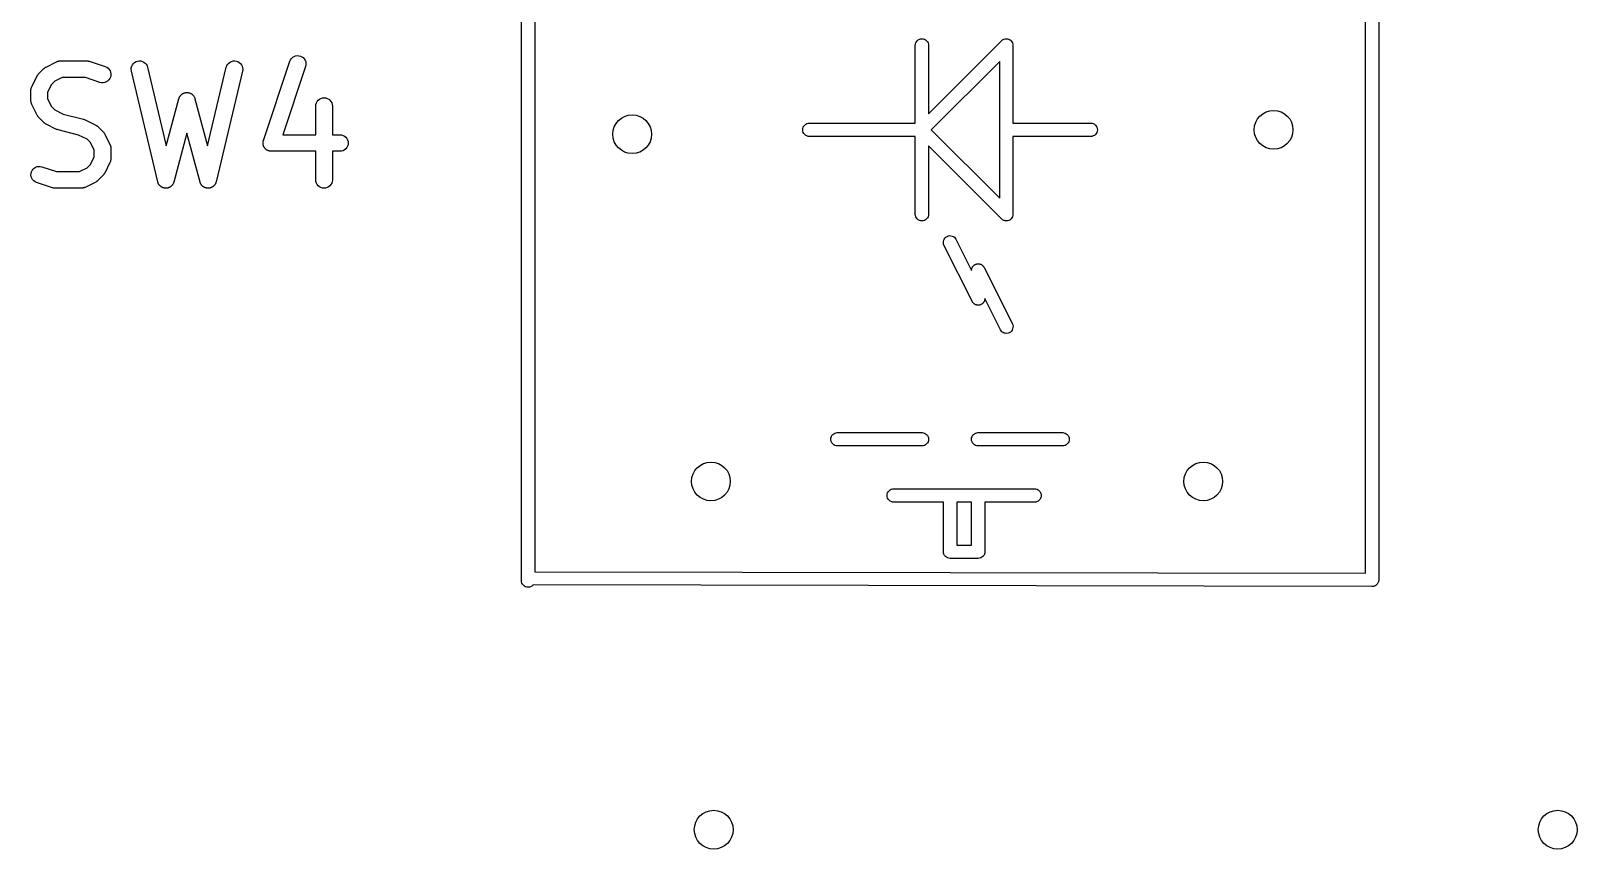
# Model space of a CAD drawing. Extents: x 2.7 to 6.64, y -5.71 to -1.95.
# Drawn here: x 3.455 to 4.004, y -5.456 to -5.165 of the extents above; entities that cross this region are included whole.
import ezdxf

# ---------------------------------------------------------------- set-up
doc = ezdxf.new("R2010")
doc.units = 0
doc.header["$MEASUREMENT"] = 0
doc.layers.add('BLACK', color=7, linetype='CONTINUOUS')

msp = doc.modelspace()

# ---------------------------------------------------------------- linework, layer by layer
at = {"layer": 'BLACK', "linetype": 'CONTINUOUS'}
for p, q in [((3.6289, -5.35933), (3.6289, -5.03012)), ((3.63362, -5.03228), (3.63362, -5.35709)), ((3.93362, -5.03012), (3.93362, -5.35989)), ((3.9289, -5.35763), (3.9289, -5.03988)), ((3.7689, -5.16988), (3.76893, -5.16954)), ((3.7689, -5.18503), (3.7689, -5.16988)), ((3.76893, -5.16954), (3.76907, -5.16909)), ((3.76907, -5.16909), (3.76929, -5.16868)), ((3.76929, -5.16868), (3.76958, -5.16832)), ((3.76958, -5.16832), (3.76994, -5.16803)), ((3.76994, -5.16803), (3.77035, -5.16781)), ((3.77035, -5.16781), (3.7708, -5.16767)), ((3.7708, -5.16767), (3.77126, -5.16763)), ((3.77126, -5.16763), (3.77172, -5.16767)), ((3.77172, -5.16767), (3.77217, -5.16781)), ((3.77217, -5.16781), (3.77258, -5.16803)), ((3.77258, -5.16803), (3.77294, -5.16832)), ((3.77294, -5.16832), (3.77323, -5.16868)), ((3.77323, -5.16868), (3.77345, -5.16909)), ((3.77345, -5.16909), (3.77359, -5.16954)), ((3.77359, -5.16954), (3.77362, -5.16988)), ((3.77362, -5.1943), (3.79951, -5.16841)), ((3.77362, -5.16988), (3.77362, -5.1943)), ((3.79951, -5.16841), (3.79958, -5.16832)), ((3.79958, -5.16832), (3.79967, -5.16825)), ((3.79967, -5.16825), (3.79994, -5.16803)), ((3.79967, -5.16825), (3.79967, -5.16825)), ((3.79994, -5.16803), (3.80035, -5.16781)), ((3.80035, -5.16781), (3.80037, -5.1678)), ((3.80037, -5.1678), (3.8008, -5.16767)), ((3.8008, -5.16767), (3.80126, -5.16763)), ((3.80126, -5.16763), (3.80172, -5.16767)), ((3.80172, -5.16767), (3.802, -5.16776)), ((3.802, -5.16776), (3.80217, -5.16781)), ((3.80217, -5.16781), (3.80249, -5.16798)), ((3.80249, -5.16798), (3.80258, -5.16803)), ((3.80258, -5.16803), (3.80294, -5.16832)), ((3.80294, -5.16832), (3.80323, -5.16868)), ((3.80323, -5.16868), (3.80345, -5.16909)), ((3.80345, -5.16909), (3.80359, -5.16954)), ((3.80359, -5.16954), (3.80362, -5.16988)), ((3.80362, -5.16988), (3.80362, -5.16988)), ((3.80362, -5.16988), (3.80363, -5.17)), ((3.80363, -5.17), (3.80362, -5.17012)), ((3.80362, -5.17012), (3.80362, -5.19764)), ((3.45994, -5.17767), (3.46369, -5.1758)), ((3.46369, -5.1758), (3.46372, -5.17578)), ((3.46372, -5.17578), (3.4638, -5.17575)), ((3.4638, -5.17575), (3.46388, -5.17571)), ((3.46388, -5.17571), (3.46407, -5.17565)), ((3.46407, -5.17565), (3.46426, -5.17558)), ((3.46426, -5.17558), (3.46435, -5.17557)), ((3.46435, -5.17557), (3.46443, -5.17554)), ((3.46443, -5.17554), (3.46463, -5.17552)), ((3.46463, -5.17552), (3.46483, -5.17549)), ((3.46483, -5.17549), (3.46492, -5.1755)), ((3.46492, -5.1755), (3.46501, -5.17549)), ((3.46501, -5.17549), (3.47438, -5.17549)), ((3.47438, -5.17549), (3.47442, -5.17549)), ((3.47442, -5.17549), (3.47459, -5.17551)), ((3.47459, -5.17551), (3.47475, -5.17551)), ((3.47475, -5.17551), (3.47487, -5.17554)), ((3.47487, -5.17554), (3.47499, -5.17555)), ((3.47499, -5.17555), (3.47515, -5.1756)), ((3.47515, -5.1756), (3.47531, -5.17564)), ((3.47531, -5.17564), (3.48094, -5.17751)), ((3.49037, -5.17738), (3.49063, -5.17687)), ((3.49063, -5.17687), (3.49098, -5.17641)), ((3.49098, -5.17641), (3.49142, -5.17603)), ((3.49142, -5.17603), (3.49192, -5.17575)), ((3.49192, -5.17575), (3.49246, -5.17556)), ((3.49246, -5.17556), (3.49303, -5.17549)), ((3.49303, -5.17549), (3.49361, -5.17553)), ((3.49361, -5.17553), (3.49417, -5.17568)), ((3.49417, -5.17568), (3.49468, -5.17593)), ((3.49468, -5.17593), (3.49514, -5.17628)), ((3.49514, -5.17628), (3.49552, -5.17671)), ((3.49552, -5.17671), (3.49581, -5.17721)), ((3.52421, -5.17717), (3.5245, -5.17668)), ((3.5245, -5.17668), (3.52489, -5.17625)), ((3.52489, -5.17625), (3.52535, -5.17591)), ((3.52535, -5.17591), (3.52587, -5.17566)), ((3.52587, -5.17566), (3.52643, -5.17552)), ((3.52643, -5.17552), (3.52701, -5.17549)), ((3.52701, -5.17549), (3.52758, -5.17557)), ((3.52758, -5.17557), (3.52812, -5.17576)), ((3.52812, -5.17576), (3.52862, -5.17606)), ((3.52862, -5.17606), (3.52905, -5.17644)), ((3.52905, -5.17644), (3.52939, -5.1769)), ((3.52939, -5.1769), (3.52964, -5.17742)), ((3.5372, -5.20375), (3.54657, -5.17563)), ((3.54657, -5.17563), (3.54658, -5.17559)), ((3.54658, -5.17559), (3.54682, -5.17507)), ((3.54682, -5.17507), (3.54716, -5.1746)), ((3.54716, -5.1746), (3.54759, -5.17421)), ((3.54759, -5.17421), (3.54808, -5.17391)), ((3.54808, -5.17391), (3.54862, -5.17371)), ((3.54862, -5.17371), (3.54919, -5.17362)), ((3.54919, -5.17362), (3.54976, -5.17364)), ((3.54976, -5.17364), (3.55032, -5.17377)), ((3.55032, -5.17377), (3.55085, -5.17401)), ((3.55085, -5.17401), (3.55132, -5.17434)), ((3.55132, -5.17434), (3.55171, -5.17477)), ((3.55171, -5.17477), (3.55202, -5.17525)), ((3.55202, -5.17525), (3.55222, -5.17579)), ((3.5523, -5.17694), (3.55217, -5.1775)), ((3.55222, -5.17579), (3.55232, -5.17636)), ((3.55232, -5.17636), (3.5523, -5.17694)), ((3.7989, -5.1757), (3.7746, -5.2)), ((3.7989, -5.19988), (3.7989, -5.1757)), ((3.45487, -5.18462), (3.45674, -5.18087)), ((3.45674, -5.18087), (3.45676, -5.18083)), ((3.45676, -5.18083), (3.45685, -5.18069)), ((3.45685, -5.18069), (3.45693, -5.18055)), ((3.45693, -5.18055), (3.45701, -5.18045)), ((3.45701, -5.18045), (3.45707, -5.18035)), ((3.45707, -5.18035), (3.45719, -5.18023)), ((3.45719, -5.18023), (3.45729, -5.1801)), ((3.45729, -5.1801), (3.45917, -5.17823)), ((3.45917, -5.17823), (3.4592, -5.1782)), ((3.4592, -5.1782), (3.45933, -5.17809)), ((3.45933, -5.17809), (3.45945, -5.17798)), ((3.45945, -5.17798), (3.45955, -5.17792)), ((3.45955, -5.17792), (3.45965, -5.17784)), ((3.45965, -5.17784), (3.45979, -5.17776)), ((3.45979, -5.17776), (3.45994, -5.17767)), ((3.4657, -5.18139), (3.46301, -5.18274)), ((3.4739, -5.18139), (3.4657, -5.18139)), ((3.47907, -5.18312), (3.4739, -5.18139)), ((3.48094, -5.17751), (3.48098, -5.17753)), ((3.48098, -5.17753), (3.4815, -5.17777)), ((3.4815, -5.17777), (3.48197, -5.17811)), ((3.48222, -5.18226), (3.4818, -5.18266)), ((3.48197, -5.17811), (3.48236, -5.17853)), ((3.48256, -5.18179), (3.48222, -5.18226)), ((3.48236, -5.17853), (3.48266, -5.17902)), ((3.4828, -5.18127), (3.48256, -5.18179)), ((3.48266, -5.17902), (3.48286, -5.17956)), ((3.48293, -5.18071), (3.4828, -5.18127)), ((3.48286, -5.17956), (3.48295, -5.18013)), ((3.48295, -5.18013), (3.48293, -5.18071)), ((3.49018, -5.17851), (3.49022, -5.17794)), ((3.49025, -5.17908), (3.49018, -5.17851)), ((3.49022, -5.17794), (3.49037, -5.17738)), ((3.49025, -5.17912), (3.49025, -5.17908)), ((3.49963, -5.21849), (3.49025, -5.17912)), ((3.49581, -5.17721), (3.496, -5.17776)), ((3.496, -5.17776), (3.50266, -5.20574)), ((3.51734, -5.20574), (3.524, -5.17776)), ((3.52975, -5.17912), (3.52037, -5.21849)), ((3.524, -5.17776), (3.52401, -5.17772)), ((3.52401, -5.17772), (3.52421, -5.17717)), ((3.52964, -5.17742), (3.52979, -5.17798)), ((3.52982, -5.17855), (3.52975, -5.17912)), ((3.52979, -5.17798), (3.52982, -5.17855)), ((3.55217, -5.1775), (3.54409, -5.20173)), ((3.45455, -5.1859), (3.45456, -5.18581)), ((3.45455, -5.18594), (3.45455, -5.1859)), ((3.45455, -5.18969), (3.45455, -5.18594)), ((3.45456, -5.18572), (3.4546, -5.18553)), ((3.45456, -5.18581), (3.45456, -5.18572)), ((3.4546, -5.18553), (3.45462, -5.18533)), ((3.45462, -5.18533), (3.45464, -5.18524)), ((3.45464, -5.18524), (3.45466, -5.18516)), ((3.45466, -5.18516), (3.45473, -5.18497)), ((3.45473, -5.18497), (3.45479, -5.18478)), ((3.45479, -5.18478), (3.45483, -5.1847)), ((3.45483, -5.1847), (3.45487, -5.18462)), ((3.46181, -5.18394), (3.46046, -5.18664)), ((3.46046, -5.18664), (3.46046, -5.18899)), ((3.46301, -5.18274), (3.46181, -5.18394)), ((3.47963, -5.18324), (3.47907, -5.18312)), ((3.48021, -5.18326), (3.47963, -5.18324)), ((3.48078, -5.18316), (3.48021, -5.18326)), ((3.48132, -5.18296), (3.48078, -5.18316)), ((3.4818, -5.18266), (3.48132, -5.18296)), ((3.50746, -5.18818), (3.50757, -5.18803)), ((3.50757, -5.18803), (3.50768, -5.18787)), ((3.50768, -5.18787), (3.50774, -5.1878)), ((3.50774, -5.1878), (3.5078, -5.18772)), ((3.5078, -5.18772), (3.50794, -5.18759)), ((3.50794, -5.18759), (3.50808, -5.18745)), ((3.50808, -5.18745), (3.50815, -5.18739)), ((3.50815, -5.18739), (3.50823, -5.18733)), ((3.50823, -5.18733), (3.50839, -5.18723)), ((3.50839, -5.18723), (3.50855, -5.18712)), ((3.50855, -5.18712), (3.50864, -5.18708)), ((3.50864, -5.18708), (3.50872, -5.18703)), ((3.50872, -5.18703), (3.5089, -5.18696)), ((3.5089, -5.18696), (3.50907, -5.18688)), ((3.50907, -5.18688), (3.50917, -5.18686)), ((3.50917, -5.18686), (3.50926, -5.18683)), ((3.50926, -5.18683), (3.50945, -5.1868)), ((3.50945, -5.1868), (3.50964, -5.18676)), ((3.50964, -5.18676), (3.50973, -5.18676)), ((3.50973, -5.18676), (3.50983, -5.18674)), ((3.50983, -5.18674), (3.51002, -5.18675)), ((3.51002, -5.18675), (3.51021, -5.18674)), ((3.51021, -5.18674), (3.51031, -5.18676)), ((3.51031, -5.18676), (3.5104, -5.18676)), ((3.5104, -5.18676), (3.51059, -5.18681)), ((3.51059, -5.18681), (3.51078, -5.18684)), ((3.51078, -5.18684), (3.51087, -5.18688)), ((3.51087, -5.18688), (3.51096, -5.1869)), ((3.51096, -5.1869), (3.51114, -5.18698)), ((3.51114, -5.18698), (3.51132, -5.18705)), ((3.51132, -5.18705), (3.5114, -5.1871)), ((3.5114, -5.1871), (3.51149, -5.18714)), ((3.51149, -5.18714), (3.51164, -5.18725)), ((3.51164, -5.18725), (3.51181, -5.18735)), ((3.51181, -5.18735), (3.51188, -5.18742)), ((3.51188, -5.18742), (3.51196, -5.18748)), ((3.51196, -5.18748), (3.51209, -5.18762)), ((3.51209, -5.18762), (3.51223, -5.18775)), ((3.51223, -5.18775), (3.51228, -5.18783)), ((3.51228, -5.18783), (3.51235, -5.1879)), ((3.51235, -5.1879), (3.51245, -5.18806)), ((3.7689, -5.19764), (3.7689, -5.18503)), ((3.45456, -5.18978), (3.45455, -5.18969)), ((3.45456, -5.18986), (3.45456, -5.18978)), ((3.45459, -5.19006), (3.45456, -5.18986)), ((3.45461, -5.19026), (3.45459, -5.19006)), ((3.45464, -5.19035), (3.45461, -5.19026)), ((3.45465, -5.19043), (3.45464, -5.19035)), ((3.45472, -5.19062), (3.45465, -5.19043)), ((3.45478, -5.19081), (3.45472, -5.19062)), ((3.45482, -5.19089), (3.45478, -5.19081)), ((3.45485, -5.19097), (3.45482, -5.19089)), ((3.45487, -5.19101), (3.45485, -5.19097)), ((3.45674, -5.19476), (3.45487, -5.19101)), ((3.46046, -5.18899), (3.46181, -5.19169)), ((3.46181, -5.19169), (3.46301, -5.19289)), ((3.46301, -5.19289), (3.46604, -5.1944)), ((3.50266, -5.20574), (3.50715, -5.18893)), ((3.50715, -5.18893), (3.50716, -5.18889)), ((3.50716, -5.18889), (3.50719, -5.1888)), ((3.50719, -5.1888), (3.50722, -5.1887)), ((3.50722, -5.1887), (3.5073, -5.18853)), ((3.5073, -5.18853), (3.50737, -5.18835)), ((3.50737, -5.18835), (3.50742, -5.18827)), ((3.50742, -5.18827), (3.50746, -5.18818)), ((3.51245, -5.18806), (3.51256, -5.18822)), ((3.51256, -5.18822), (3.5126, -5.18831)), ((3.5126, -5.18831), (3.51265, -5.18839)), ((3.51265, -5.18839), (3.51272, -5.18857)), ((3.51272, -5.18857), (3.5128, -5.18874)), ((3.5128, -5.18874), (3.51282, -5.18884)), ((3.51282, -5.18884), (3.51285, -5.18893)), ((3.51285, -5.18893), (3.51734, -5.20574)), ((3.55579, -5.19152), (3.55586, -5.19095)), ((3.55579, -5.19156), (3.55579, -5.19152)), ((3.55579, -5.20173), (3.55579, -5.19156)), ((3.55586, -5.19095), (3.55603, -5.1904)), ((3.55603, -5.1904), (3.55631, -5.1899)), ((3.55631, -5.1899), (3.55668, -5.18945)), ((3.55668, -5.18945), (3.55713, -5.18909)), ((3.55713, -5.18909), (3.55764, -5.18883)), ((3.55764, -5.18883), (3.55819, -5.18866)), ((3.55819, -5.18866), (3.55876, -5.18861)), ((3.55876, -5.18861), (3.55934, -5.18867)), ((3.55934, -5.18867), (3.55989, -5.18884)), ((3.55989, -5.18884), (3.5604, -5.18912)), ((3.5604, -5.18912), (3.56084, -5.18948)), ((3.56084, -5.18948), (3.5612, -5.18993)), ((3.5612, -5.18993), (3.56147, -5.19044)), ((3.56147, -5.19044), (3.56164, -5.19099)), ((3.56164, -5.19099), (3.5617, -5.19156)), ((3.5617, -5.19156), (3.5617, -5.20173)), ((3.45683, -5.1949), (3.45674, -5.19476)), ((3.4569, -5.19505), (3.45683, -5.1949)), ((3.45698, -5.19514), (3.4569, -5.19505)), ((3.45705, -5.19525), (3.45698, -5.19514)), ((3.45716, -5.19537), (3.45705, -5.19525)), ((3.45726, -5.1955), (3.45716, -5.19537)), ((3.45729, -5.19553), (3.45726, -5.1955)), ((3.45917, -5.1974), (3.45729, -5.19553)), ((3.4593, -5.19751), (3.45917, -5.1974)), ((3.45942, -5.19762), (3.4593, -5.19751)), ((3.45952, -5.19769), (3.45942, -5.19762)), ((3.45961, -5.19777), (3.45952, -5.19769)), ((3.45976, -5.19785), (3.45961, -5.19777)), ((3.4599, -5.19794), (3.45976, -5.19785)), ((3.45994, -5.19795), (3.4599, -5.19794)), ((3.46369, -5.19983), (3.45994, -5.19795)), ((3.46604, -5.1944), (3.47322, -5.1962)), ((3.47322, -5.1962), (3.47326, -5.19621)), ((3.47326, -5.19621), (3.47327, -5.19621)), ((3.47327, -5.19621), (3.47329, -5.19622)), ((3.47329, -5.19622), (3.47354, -5.19631)), ((3.47354, -5.19631), (3.4738, -5.19641)), ((3.4738, -5.19641), (3.47381, -5.19642)), ((3.47381, -5.19642), (3.47383, -5.19642)), ((3.47383, -5.19642), (3.47757, -5.1983)), ((3.47757, -5.1983), (3.47761, -5.19832)), ((3.47761, -5.19832), (3.47775, -5.19841)), ((3.47775, -5.19841), (3.4779, -5.19848)), ((3.4779, -5.19848), (3.47799, -5.19856)), ((3.47799, -5.19856), (3.47809, -5.19863)), ((3.47809, -5.19863), (3.47821, -5.19874)), ((3.47821, -5.19874), (3.47834, -5.19885)), ((3.47834, -5.19885), (3.48022, -5.20072)), ((3.72907, -5.19909), (3.72929, -5.19868)), ((3.72929, -5.19868), (3.72958, -5.19832)), ((3.72958, -5.19832), (3.72994, -5.19803)), ((3.72994, -5.19803), (3.73035, -5.19781)), ((3.73035, -5.19781), (3.7308, -5.19767)), ((3.7308, -5.19767), (3.73114, -5.19764)), ((3.73114, -5.19764), (3.7689, -5.19764)), ((3.80362, -5.19764), (3.83138, -5.19764)), ((3.83138, -5.19764), (3.83172, -5.19767)), ((3.83172, -5.19767), (3.83217, -5.19781)), ((3.83217, -5.19781), (3.83258, -5.19803)), ((3.83258, -5.19803), (3.83294, -5.19832)), ((3.83294, -5.19832), (3.83323, -5.19868)), ((3.83323, -5.19868), (3.83345, -5.19909)), ((3.4637, -5.19983), (3.46369, -5.19983)), ((3.46371, -5.19984), (3.4637, -5.19983)), ((3.46397, -5.19994), (3.46371, -5.19984)), ((3.46422, -5.20004), (3.46397, -5.19994)), ((3.46424, -5.20004), (3.46422, -5.20004)), ((3.46425, -5.20004), (3.46424, -5.20004)), ((3.46429, -5.20005), (3.46425, -5.20004)), ((3.47147, -5.20185), (3.46429, -5.20005)), ((3.47451, -5.20336), (3.47147, -5.20185)), ((3.4757, -5.20456), (3.47451, -5.20336)), ((3.48022, -5.20072), (3.48025, -5.20075)), ((3.48025, -5.20075), (3.48035, -5.20088)), ((3.48035, -5.20088), (3.48046, -5.201)), ((3.48046, -5.201), (3.48053, -5.20111)), ((3.48053, -5.20111), (3.48061, -5.2012)), ((3.48061, -5.2012), (3.48068, -5.20135)), ((3.48068, -5.20135), (3.48077, -5.20149)), ((3.48077, -5.20149), (3.48264, -5.20524)), ((3.51, -5.20115), (3.50535, -5.21857)), ((3.51465, -5.21857), (3.51, -5.20115)), ((3.53704, -5.20467), (3.53706, -5.20449)), ((3.53706, -5.20449), (3.53707, -5.20432)), ((3.53707, -5.20432), (3.53709, -5.20421)), ((3.53709, -5.20421), (3.5371, -5.20409)), ((3.5371, -5.20409), (3.53716, -5.20392)), ((3.53716, -5.20392), (3.5372, -5.20375)), ((3.54409, -5.20173), (3.55579, -5.20173)), ((3.5617, -5.20173), (3.56437, -5.20173)), ((3.56437, -5.20173), (3.56441, -5.20173)), ((3.56441, -5.20173), (3.56498, -5.2018)), ((3.56498, -5.2018), (3.56553, -5.20197)), ((3.56553, -5.20197), (3.56604, -5.20225)), ((3.56604, -5.20225), (3.56648, -5.20262)), ((3.56648, -5.20262), (3.56684, -5.20307)), ((3.56684, -5.20307), (3.56711, -5.20358)), ((3.56711, -5.20358), (3.56727, -5.20413)), ((3.56727, -5.20413), (3.56732, -5.20471)), ((3.72889, -5.2), (3.72893, -5.19954)), ((3.72893, -5.20046), (3.72889, -5.2)), ((3.72893, -5.19954), (3.72907, -5.19909)), ((3.72907, -5.20091), (3.72893, -5.20046)), ((3.72929, -5.20132), (3.72907, -5.20091)), ((3.72958, -5.20168), (3.72929, -5.20132)), ((3.72994, -5.20197), (3.72958, -5.20168)), ((3.73035, -5.20219), (3.72994, -5.20197)), ((3.7308, -5.20233), (3.73035, -5.20219)), ((3.73114, -5.20236), (3.7308, -5.20233)), ((3.7689, -5.20236), (3.73114, -5.20236)), ((3.7689, -5.23012), (3.7689, -5.20236)), ((3.7746, -5.2), (3.7989, -5.2243)), ((3.79889, -5.2), (3.7989, -5.19988)), ((3.7989, -5.20012), (3.79889, -5.2)), ((3.7989, -5.2243), (3.7989, -5.20012)), ((3.83138, -5.20236), (3.80362, -5.20236)), ((3.80362, -5.20236), (3.80362, -5.22988)), ((3.83172, -5.20233), (3.83138, -5.20236)), ((3.83217, -5.20219), (3.83172, -5.20233)), ((3.83258, -5.20197), (3.83217, -5.20219)), ((3.83294, -5.20168), (3.83258, -5.20197)), ((3.83323, -5.20132), (3.83294, -5.20168)), ((3.83345, -5.20091), (3.83323, -5.20132)), ((3.83345, -5.19909), (3.83359, -5.19954)), ((3.83359, -5.20046), (3.83345, -5.20091)), ((3.83359, -5.19954), (3.83363, -5.2)), ((3.83363, -5.2), (3.83359, -5.20046)), ((3.47705, -5.20726), (3.4757, -5.20456)), ((3.4757, -5.21231), (3.47705, -5.20961)), ((3.47705, -5.20961), (3.47705, -5.20726)), ((3.48264, -5.20524), (3.48266, -5.20528)), ((3.48266, -5.20528), (3.48269, -5.20536)), ((3.48269, -5.20536), (3.48273, -5.20544)), ((3.48273, -5.20544), (3.48279, -5.20563)), ((3.48279, -5.20563), (3.48286, -5.20582)), ((3.48286, -5.20582), (3.48288, -5.2059)), ((3.48288, -5.2059), (3.4829, -5.20599)), ((3.4829, -5.20599), (3.48292, -5.20619)), ((3.48292, -5.20619), (3.48295, -5.20639)), ((3.48295, -5.20639), (3.48295, -5.20648)), ((3.48295, -5.20648), (3.48296, -5.20656)), ((3.48296, -5.20656), (3.48296, -5.21031)), ((3.53705, -5.20478), (3.53704, -5.20467)), ((3.53705, -5.20489), (3.53705, -5.20478)), ((3.53708, -5.20506), (3.53705, -5.20489)), ((3.5371, -5.20524), (3.53708, -5.20506)), ((3.53713, -5.20535), (3.5371, -5.20524)), ((3.53715, -5.20546), (3.53713, -5.20535)), ((3.53721, -5.20562), (3.53715, -5.20546)), ((3.53726, -5.20579), (3.53721, -5.20562)), ((3.53731, -5.20589), (3.53726, -5.20579)), ((3.53735, -5.206), (3.53731, -5.20589)), ((3.53744, -5.20615), (3.53735, -5.206)), ((3.53753, -5.2063), (3.53744, -5.20615)), ((3.5376, -5.20639), (3.53753, -5.2063)), ((3.53766, -5.20649), (3.5376, -5.20639)), ((3.53778, -5.20662), (3.53766, -5.20649)), ((3.53789, -5.20675), (3.53778, -5.20662)), ((3.53797, -5.20683), (3.53789, -5.20675)), ((3.53805, -5.20691), (3.53797, -5.20683)), ((3.53819, -5.20701), (3.53805, -5.20691)), ((3.53833, -5.20712), (3.53819, -5.20701)), ((3.53843, -5.20718), (3.53833, -5.20712)), ((3.53852, -5.20724), (3.53843, -5.20718)), ((3.53868, -5.20732), (3.53852, -5.20724)), ((3.53883, -5.2074), (3.53868, -5.20732)), ((3.53894, -5.20743), (3.53883, -5.2074)), ((3.53904, -5.20748), (3.53894, -5.20743)), ((3.53921, -5.20752), (3.53904, -5.20748)), ((3.53938, -5.20758), (3.53921, -5.20752)), ((3.53949, -5.20759), (3.53938, -5.20758)), ((3.5396, -5.20761), (3.53949, -5.20759)), ((3.53978, -5.20762), (3.5396, -5.20761)), ((3.53995, -5.20764), (3.53978, -5.20762)), ((3.54, -5.20764), (3.53995, -5.20764)), ((3.55579, -5.20764), (3.54, -5.20764)), ((3.55579, -5.21781), (3.55579, -5.20764)), ((3.56437, -5.20764), (3.5617, -5.20764)), ((3.5617, -5.20764), (3.5617, -5.21781)), ((3.56494, -5.20758), (3.56437, -5.20764)), ((3.56549, -5.20742), (3.56494, -5.20758)), ((3.566, -5.20715), (3.56549, -5.20742)), ((3.56645, -5.20678), (3.566, -5.20715)), ((3.56682, -5.20634), (3.56645, -5.20678)), ((3.56709, -5.20583), (3.56682, -5.20634)), ((3.56726, -5.20528), (3.56709, -5.20583)), ((3.56732, -5.20471), (3.56726, -5.20528)), ((3.79951, -5.23159), (3.77362, -5.2057)), ((3.77362, -5.2057), (3.77362, -5.23012)), ((3.45458, -5.21554), (3.45471, -5.21498)), ((3.45471, -5.21498), (3.45495, -5.21446)), ((3.45495, -5.21446), (3.45529, -5.21399)), ((3.45529, -5.21399), (3.45571, -5.21359)), ((3.45571, -5.21359), (3.4562, -5.21329)), ((3.4562, -5.21329), (3.45673, -5.21309)), ((3.45673, -5.21309), (3.4573, -5.21299)), ((3.4573, -5.21299), (3.45788, -5.21301)), ((3.45788, -5.21301), (3.45844, -5.21313)), ((3.45844, -5.21313), (3.46361, -5.21486)), ((3.46361, -5.21486), (3.47181, -5.21486)), ((3.47181, -5.21486), (3.47451, -5.21351)), ((3.47451, -5.21351), (3.4757, -5.21231)), ((3.48075, -5.21542), (3.48066, -5.21556)), ((3.48077, -5.21538), (3.48075, -5.21542)), ((3.48264, -5.21163), (3.48077, -5.21538)), ((3.48268, -5.21155), (3.48264, -5.21163)), ((3.48272, -5.21147), (3.48268, -5.21155)), ((3.48278, -5.21128), (3.48272, -5.21147)), ((3.48285, -5.21109), (3.48278, -5.21128)), ((3.48287, -5.21101), (3.48285, -5.21109)), ((3.48289, -5.21093), (3.48287, -5.21101)), ((3.48291, -5.21072), (3.48289, -5.21093)), ((3.48295, -5.21053), (3.48291, -5.21072)), ((3.48296, -5.21035), (3.48295, -5.21044)), ((3.48295, -5.21044), (3.48295, -5.21053)), ((3.48296, -5.21031), (3.48296, -5.21035)), ((3.45456, -5.21612), (3.45458, -5.21554)), ((3.45465, -5.21669), (3.45456, -5.21612)), ((3.45485, -5.21723), (3.45465, -5.21669)), ((3.45515, -5.21772), (3.45485, -5.21723)), ((3.45554, -5.21814), (3.45515, -5.21772)), ((3.45601, -5.21848), (3.45554, -5.21814)), ((3.45653, -5.21872), (3.45601, -5.21848)), ((3.45657, -5.21874), (3.45653, -5.21872)), ((3.4622, -5.22061), (3.45657, -5.21874)), ((3.46236, -5.22065), (3.4622, -5.22061)), ((3.46252, -5.2207), (3.46236, -5.22065)), ((3.46264, -5.22071), (3.46252, -5.2207)), ((3.46276, -5.22074), (3.46264, -5.22071)), ((3.46292, -5.22074), (3.46276, -5.22074)), ((3.46309, -5.22076), (3.46292, -5.22074)), ((3.46313, -5.22076), (3.46309, -5.22076)), ((3.4725, -5.22076), (3.46313, -5.22076)), ((3.47259, -5.22075), (3.4725, -5.22076)), ((3.47268, -5.22076), (3.47259, -5.22075)), ((3.47288, -5.22073), (3.47268, -5.22076)), ((3.47308, -5.22071), (3.47288, -5.22073)), ((3.47316, -5.22068), (3.47308, -5.22071)), ((3.47325, -5.22067), (3.47316, -5.22068)), ((3.47344, -5.2206), (3.47325, -5.22067)), ((3.47363, -5.22054), (3.47344, -5.2206)), ((3.47371, -5.2205), (3.47363, -5.22054)), ((3.47379, -5.22047), (3.47371, -5.2205)), ((3.47383, -5.22045), (3.47379, -5.22047)), ((3.47757, -5.21858), (3.47383, -5.22045)), ((3.47772, -5.21849), (3.47757, -5.21858)), ((3.47786, -5.21841), (3.47772, -5.21849)), ((3.47796, -5.21834), (3.47786, -5.21841)), ((3.47806, -5.21827), (3.47796, -5.21834)), ((3.47818, -5.21816), (3.47806, -5.21827)), ((3.47831, -5.21805), (3.47818, -5.21816)), ((3.47834, -5.21802), (3.47831, -5.21805)), ((3.48022, -5.21615), (3.47834, -5.21802)), ((3.48032, -5.21602), (3.48022, -5.21615)), ((3.48044, -5.2159), (3.48032, -5.21602)), ((3.4805, -5.2158), (3.48044, -5.2159)), ((3.48058, -5.2157), (3.4805, -5.2158)), ((3.48066, -5.21556), (3.48058, -5.2157)), ((3.49967, -5.21862), (3.49963, -5.21849)), ((3.4997, -5.21876), (3.49967, -5.21862)), ((3.49977, -5.21889), (3.4997, -5.21876)), ((3.49982, -5.21904), (3.49977, -5.21889)), ((3.49988, -5.21916), (3.49982, -5.21904)), ((3.49994, -5.21928), (3.49988, -5.21916)), ((3.50003, -5.21941), (3.49994, -5.21928)), ((3.50011, -5.21954), (3.50003, -5.21941)), ((3.5002, -5.21964), (3.50011, -5.21954)), ((3.50027, -5.21975), (3.5002, -5.21964)), ((3.50039, -5.21985), (3.50027, -5.21975)), ((3.50049, -5.21997), (3.50039, -5.21985)), ((3.50059, -5.22005), (3.50049, -5.21997)), ((3.50069, -5.22015), (3.50059, -5.22005)), ((3.50082, -5.22023), (3.50069, -5.22015)), ((3.50094, -5.22032), (3.50082, -5.22023)), ((3.50107, -5.22038), (3.50094, -5.22032)), ((3.50118, -5.22045), (3.50107, -5.22038)), ((3.50132, -5.22051), (3.50118, -5.22045)), ((3.50146, -5.22057), (3.50132, -5.22051)), ((3.50159, -5.22061), (3.50146, -5.22057)), ((3.50172, -5.22066), (3.50159, -5.22061)), ((3.50187, -5.22068), (3.50172, -5.22066)), ((3.50202, -5.22072), (3.50187, -5.22068)), ((3.50215, -5.22073), (3.50202, -5.22072)), ((3.50229, -5.22076), (3.50215, -5.22073)), ((3.50244, -5.22075), (3.50229, -5.22076)), ((3.50259, -5.22076), (3.50244, -5.22075)), ((3.50273, -5.22074), (3.50259, -5.22076)), ((3.50286, -5.22074), (3.50273, -5.22074)), ((3.50301, -5.22071), (3.50286, -5.22074)), ((3.50316, -5.22069), (3.50301, -5.22071)), ((3.50329, -5.22064), (3.50316, -5.22069)), ((3.50343, -5.22061), (3.50329, -5.22064)), ((3.50357, -5.22055), (3.50343, -5.22061)), ((3.50371, -5.2205), (3.50357, -5.22055)), ((3.50383, -5.22044), (3.50371, -5.2205)), ((3.50395, -5.22038), (3.50383, -5.22044)), ((3.50408, -5.22029), (3.50395, -5.22038)), ((3.50421, -5.22022), (3.50408, -5.22029)), ((3.50431, -5.22013), (3.50421, -5.22022)), ((3.50443, -5.22005), (3.50431, -5.22013)), ((3.50453, -5.21994), (3.50443, -5.22005)), ((3.50465, -5.21984), (3.50453, -5.21994)), ((3.50473, -5.21973), (3.50465, -5.21984)), ((3.50482, -5.21963), (3.50473, -5.21973)), ((3.50491, -5.2195), (3.50482, -5.21963)), ((3.505, -5.21938), (3.50491, -5.2195)), ((3.50506, -5.21926), (3.505, -5.21938)), ((3.50513, -5.21915), (3.50506, -5.21926)), ((3.50519, -5.21901), (3.50513, -5.21915)), ((3.50526, -5.21887), (3.50519, -5.21901)), ((3.50529, -5.21874), (3.50526, -5.21887)), ((3.50534, -5.21861), (3.50529, -5.21874)), ((3.50535, -5.21857), (3.50534, -5.21861)), ((3.51469, -5.2187), (3.51465, -5.21857)), ((3.51473, -5.21883), (3.51469, -5.2187)), ((3.51479, -5.21897), (3.51473, -5.21883)), ((3.51485, -5.21911), (3.51479, -5.21897)), ((3.51492, -5.21923), (3.51485, -5.21911)), ((3.51498, -5.21935), (3.51492, -5.21923)), ((3.51507, -5.21947), (3.51498, -5.21935)), ((3.51515, -5.2196), (3.51507, -5.21947)), ((3.51524, -5.2197), (3.51515, -5.2196)), ((3.51533, -5.21981), (3.51524, -5.2197)), ((3.51544, -5.21991), (3.51533, -5.21981)), ((3.51554, -5.22002), (3.51544, -5.21991)), ((3.51565, -5.2201), (3.51554, -5.22002)), ((3.51576, -5.22019), (3.51565, -5.2201)), ((3.51589, -5.22027), (3.51576, -5.22019)), ((3.51601, -5.22036), (3.51589, -5.22027)), ((3.51613, -5.22042), (3.51601, -5.22036)), ((3.51625, -5.22049), (3.51613, -5.22042)), ((3.5164, -5.22054), (3.51625, -5.22049)), ((3.51653, -5.2206), (3.5164, -5.22054)), ((3.51667, -5.22063), (3.51653, -5.2206)), ((3.5168, -5.22068), (3.51667, -5.22063)), ((3.51695, -5.2207), (3.5168, -5.22068)), ((3.51709, -5.22074), (3.51695, -5.2207)), ((3.51723, -5.22074), (3.51709, -5.22074)), ((3.51737, -5.22076), (3.51723, -5.22074)), ((3.51752, -5.22075), (3.51737, -5.22076)), ((3.51767, -5.22076), (3.51752, -5.22075)), ((3.51781, -5.22074), (3.51767, -5.22076)), ((3.51794, -5.22073), (3.51781, -5.22074)), ((3.51809, -5.22069), (3.51794, -5.22073)), ((3.51824, -5.22067), (3.51809, -5.22069)), ((3.51837, -5.22062), (3.51824, -5.22067)), ((3.5185, -5.22059), (3.51837, -5.22062)), ((3.51864, -5.22052), (3.5185, -5.22059)), ((3.51878, -5.22047), (3.51864, -5.22052)), ((3.5189, -5.2204), (3.51878, -5.22047)), ((3.51902, -5.22034), (3.5189, -5.2204)), ((3.51914, -5.22025), (3.51902, -5.22034)), ((3.51927, -5.22017), (3.51914, -5.22025)), ((3.51937, -5.22008), (3.51927, -5.22017)), ((3.51948, -5.22), (3.51937, -5.22008)), ((3.51959, -5.21988), (3.51948, -5.22)), ((3.5197, -5.21978), (3.51959, -5.21988)), ((3.51978, -5.21967), (3.5197, -5.21978)), ((3.51987, -5.21957), (3.51978, -5.21967)), ((3.51995, -5.21944), (3.51987, -5.21957)), ((3.52004, -5.21932), (3.51995, -5.21944)), ((3.5201, -5.21919), (3.52004, -5.21932)), ((3.52017, -5.21908), (3.5201, -5.21919)), ((3.52022, -5.21893), (3.52017, -5.21908)), ((3.52028, -5.21879), (3.52022, -5.21893)), ((3.52032, -5.21866), (3.52028, -5.21879)), ((3.52036, -5.21853), (3.52032, -5.21866)), ((3.52037, -5.21849), (3.52036, -5.21853)), ((3.55585, -5.21838), (3.55579, -5.21781)), ((3.55601, -5.21894), (3.55585, -5.21838)), ((3.55628, -5.21944), (3.55601, -5.21894)), ((3.55665, -5.21989), (3.55628, -5.21944)), ((3.55709, -5.22026), (3.55665, -5.21989)), ((3.5576, -5.22053), (3.55709, -5.22026)), ((3.55815, -5.2207), (3.5576, -5.22053)), ((3.55872, -5.22076), (3.55815, -5.2207)), ((3.5593, -5.22071), (3.55872, -5.22076)), ((3.55985, -5.22055), (3.5593, -5.22071)), ((3.56036, -5.22028), (3.55985, -5.22055)), ((3.56081, -5.21992), (3.56036, -5.22028)), ((3.56118, -5.21948), (3.56081, -5.21992)), ((3.56146, -5.21897), (3.56118, -5.21948)), ((3.56163, -5.21842), (3.56146, -5.21897)), ((3.5617, -5.21785), (3.56163, -5.21842)), ((3.5617, -5.21781), (3.5617, -5.21785)), ((3.76893, -5.23046), (3.7689, -5.23012)), ((3.76907, -5.23091), (3.76893, -5.23046)), ((3.76929, -5.23132), (3.76907, -5.23091)), ((3.76958, -5.23168), (3.76929, -5.23132)), ((3.76994, -5.23197), (3.76958, -5.23168)), ((3.77035, -5.23219), (3.76994, -5.23197)), ((3.77258, -5.23197), (3.77217, -5.23219)), ((3.77294, -5.23168), (3.77258, -5.23197)), ((3.77323, -5.23132), (3.77294, -5.23168)), ((3.77345, -5.23091), (3.77323, -5.23132)), ((3.77359, -5.23046), (3.77345, -5.23091)), ((3.77362, -5.23012), (3.77359, -5.23046)), ((3.79958, -5.23168), (3.79951, -5.23159)), ((3.79967, -5.23175), (3.79958, -5.23168)), ((3.79994, -5.23197), (3.79967, -5.23175)), ((3.79967, -5.23175), (3.79967, -5.23175)), ((3.80035, -5.23219), (3.79994, -5.23197)), ((3.80258, -5.23197), (3.80217, -5.23219)), ((3.80294, -5.23168), (3.80258, -5.23197)), ((3.80323, -5.23132), (3.80294, -5.23168)), ((3.80345, -5.23091), (3.80323, -5.23132)), ((3.80359, -5.23046), (3.80345, -5.23091)), ((3.80362, -5.23012), (3.80359, -5.23046)), ((3.80362, -5.22988), (3.80363, -5.23)), ((3.80363, -5.23), (3.80362, -5.23012)), ((3.80362, -5.23012), (3.80362, -5.23012)), ((3.7708, -5.23233), (3.77035, -5.23219)), ((3.77126, -5.23237), (3.7708, -5.23233)), ((3.77172, -5.23233), (3.77126, -5.23237)), ((3.77217, -5.23219), (3.77172, -5.23233)), ((3.80049, -5.23223), (3.80035, -5.23219)), ((3.8008, -5.23233), (3.80049, -5.23223)), ((3.80126, -5.23237), (3.8008, -5.23233)), ((3.80172, -5.23233), (3.80126, -5.23237)), ((3.80217, -5.23219), (3.80172, -5.23233)), ((3.77889, -5.24017), (3.7789, -5.2397)), ((3.77897, -5.24063), (3.77889, -5.24017)), ((3.7789, -5.2397), (3.77901, -5.23925)), ((3.7791, -5.24095), (3.77897, -5.24063)), ((3.77901, -5.23925), (3.7792, -5.23882)), ((3.78906, -5.26088), (3.7791, -5.24095)), ((3.7792, -5.23882), (3.77947, -5.23844)), ((3.77947, -5.23844), (3.7798, -5.23812)), ((3.7798, -5.23812), (3.7802, -5.23788)), ((3.7802, -5.23788), (3.78063, -5.23771)), ((3.78063, -5.23771), (3.78109, -5.23763)), ((3.78109, -5.23763), (3.78156, -5.23765)), ((3.78156, -5.23765), (3.78201, -5.23775)), ((3.78201, -5.23775), (3.78244, -5.23794)), ((3.78244, -5.23794), (3.78282, -5.23821)), ((3.78282, -5.23821), (3.78313, -5.23854)), ((3.78313, -5.23854), (3.78332, -5.23884)), ((3.78332, -5.23884), (3.7889, -5.24999)), ((3.78938, -5.24857), (3.78947, -5.24844)), ((3.78947, -5.24844), (3.78953, -5.24839)), ((3.78953, -5.24839), (3.78958, -5.24832)), ((3.78958, -5.24832), (3.7897, -5.24823)), ((3.7897, -5.24823), (3.7898, -5.24812)), ((3.7898, -5.24812), (3.78988, -5.24808)), ((3.78988, -5.24808), (3.78994, -5.24803)), ((3.78994, -5.24803), (3.79007, -5.24796)), ((3.79007, -5.24796), (3.7902, -5.24788)), ((3.7902, -5.24788), (3.79028, -5.24785)), ((3.79028, -5.24785), (3.79035, -5.24781)), ((3.79035, -5.24781), (3.79049, -5.24776)), ((3.79049, -5.24776), (3.79063, -5.24771)), ((3.79063, -5.24771), (3.79072, -5.2477)), ((3.79072, -5.2477), (3.7908, -5.24767)), ((3.7908, -5.24767), (3.79095, -5.24766)), ((3.79095, -5.24766), (3.79109, -5.24763)), ((3.79109, -5.24763), (3.79118, -5.24763)), ((3.79118, -5.24763), (3.79126, -5.24763)), ((3.79126, -5.24763), (3.79141, -5.24764)), ((3.79141, -5.24764), (3.79156, -5.24765)), ((3.79156, -5.24765), (3.79164, -5.24766)), ((3.79164, -5.24766), (3.79172, -5.24767)), ((3.79172, -5.24767), (3.79187, -5.24772)), ((3.79187, -5.24772), (3.79201, -5.24775)), ((3.79201, -5.24775), (3.79209, -5.24778)), ((3.79209, -5.24778), (3.79217, -5.24781)), ((3.79217, -5.24781), (3.7923, -5.24788)), ((3.7923, -5.24788), (3.79244, -5.24794)), ((3.79244, -5.24794), (3.7925, -5.24799)), ((3.7925, -5.24799), (3.79258, -5.24803)), ((3.79258, -5.24803), (3.79269, -5.24812)), ((3.79269, -5.24812), (3.79282, -5.24821)), ((3.79282, -5.24821), (3.79287, -5.24827)), ((3.79287, -5.24827), (3.79294, -5.24832)), ((3.79294, -5.24832), (3.79303, -5.24844)), ((3.79303, -5.24844), (3.79313, -5.24854)), ((3.7889, -5.2497), (3.78892, -5.24962)), ((3.7889, -5.24985), (3.7889, -5.2497)), ((3.7889, -5.24988), (3.7889, -5.24985)), ((3.7889, -5.24997), (3.7889, -5.24988)), ((3.7889, -5.24999), (3.7889, -5.24997)), ((3.78892, -5.24962), (3.78893, -5.24954)), ((3.78893, -5.24954), (3.78898, -5.24939)), ((3.78898, -5.24939), (3.78901, -5.24925)), ((3.78901, -5.24925), (3.78904, -5.24917)), ((3.78904, -5.24917), (3.78907, -5.24909)), ((3.78907, -5.24909), (3.78914, -5.24896)), ((3.78914, -5.24896), (3.7892, -5.24882)), ((3.7892, -5.24882), (3.78925, -5.24876)), ((3.78925, -5.24876), (3.78929, -5.24868)), ((3.78929, -5.24868), (3.78938, -5.24857)), ((3.79313, -5.24854), (3.79318, -5.24862)), ((3.79318, -5.24862), (3.79323, -5.24868)), ((3.79323, -5.24868), (3.7933, -5.24881)), ((3.7933, -5.24881), (3.79332, -5.24884)), ((3.79332, -5.24884), (3.79336, -5.24891)), ((3.79336, -5.24891), (3.79345, -5.24909)), ((3.79345, -5.24909), (3.79346, -5.24912)), ((3.79346, -5.24912), (3.80342, -5.26905)), ((3.78907, -5.26091), (3.78906, -5.26088)), ((3.78916, -5.26108), (3.78907, -5.26091)), ((3.7892, -5.26116), (3.78916, -5.26108)), ((3.78922, -5.26119), (3.7892, -5.26116)), ((3.78929, -5.26132), (3.78922, -5.26119)), ((3.78934, -5.26138), (3.78929, -5.26132)), ((3.78938, -5.26146), (3.78934, -5.26138)), ((3.78949, -5.26156), (3.78938, -5.26146)), ((3.78958, -5.26168), (3.78949, -5.26156)), ((3.78965, -5.26173), (3.78958, -5.26168)), ((3.7897, -5.26179), (3.78965, -5.26173)), ((3.78983, -5.26188), (3.7897, -5.26179)), ((3.78994, -5.26197), (3.78983, -5.26188)), ((3.79002, -5.26201), (3.78994, -5.26197)), ((3.79008, -5.26206), (3.79002, -5.26201)), ((3.79022, -5.26212), (3.79008, -5.26206)), ((3.79035, -5.26219), (3.79022, -5.26212)), ((3.79043, -5.26222), (3.79035, -5.26219)), ((3.79051, -5.26225), (3.79043, -5.26222)), ((3.79065, -5.26228), (3.79051, -5.26225)), ((3.7908, -5.26233), (3.79065, -5.26228)), ((3.79088, -5.26234), (3.7908, -5.26233)), ((3.79096, -5.26235), (3.79088, -5.26234)), ((3.79111, -5.26236), (3.79096, -5.26235)), ((3.79126, -5.26237), (3.79111, -5.26236)), ((3.79134, -5.26237), (3.79126, -5.26237)), ((3.79143, -5.26237), (3.79134, -5.26237)), ((3.79157, -5.26234), (3.79143, -5.26237)), ((3.79172, -5.26233), (3.79157, -5.26234)), ((3.7918, -5.2623), (3.79172, -5.26233)), ((3.79189, -5.26229), (3.7918, -5.2623)), ((3.79203, -5.26224), (3.79189, -5.26229)), ((3.79217, -5.26219), (3.79203, -5.26224)), ((3.79224, -5.26215), (3.79217, -5.26219)), ((3.79232, -5.26212), (3.79224, -5.26215)), ((3.79245, -5.26204), (3.79232, -5.26212)), ((3.79258, -5.26197), (3.79245, -5.26204)), ((3.79264, -5.26192), (3.79258, -5.26197)), ((3.79272, -5.26188), (3.79264, -5.26192)), ((3.79282, -5.26177), (3.79272, -5.26188)), ((3.79294, -5.26168), (3.79282, -5.26177)), ((3.79299, -5.26161), (3.79294, -5.26168)), ((3.79305, -5.26156), (3.79299, -5.26161)), ((3.79314, -5.26143), (3.79305, -5.26156)), ((3.79323, -5.26132), (3.79314, -5.26143)), ((3.79327, -5.26124), (3.79323, -5.26132)), ((3.79332, -5.26118), (3.79327, -5.26124)), ((3.79338, -5.26104), (3.79332, -5.26118)), ((3.79345, -5.26091), (3.79338, -5.26104)), ((3.79348, -5.26083), (3.79345, -5.26091)), ((3.79351, -5.26075), (3.79348, -5.26083)), ((3.79354, -5.26061), (3.79351, -5.26075)), ((3.79359, -5.26046), (3.79354, -5.26061)), ((3.7936, -5.26038), (3.79359, -5.26046)), ((3.79361, -5.2603), (3.7936, -5.26038)), ((3.79362, -5.26015), (3.79361, -5.2603)), ((3.7992, -5.27116), (3.79362, -5.26001)), ((3.79362, -5.26001), (3.79362, -5.26003)), ((3.79362, -5.26003), (3.79362, -5.26012)), ((3.79362, -5.26012), (3.79362, -5.26015)), ((3.80342, -5.26905), (3.80355, -5.26937)), ((3.80361, -5.2703), (3.80351, -5.27075)), ((3.80355, -5.26937), (3.80363, -5.26983)), ((3.80363, -5.26983), (3.80361, -5.2703)), ((3.79938, -5.27146), (3.7992, -5.27116)), ((3.7997, -5.27179), (3.79938, -5.27146)), ((3.80008, -5.27206), (3.7997, -5.27179)), ((3.80051, -5.27225), (3.80008, -5.27206)), ((3.80096, -5.27235), (3.80051, -5.27225)), ((3.80143, -5.27237), (3.80096, -5.27235)), ((3.80189, -5.27229), (3.80143, -5.27237)), ((3.80232, -5.27212), (3.80189, -5.27229)), ((3.80272, -5.27188), (3.80232, -5.27212)), ((3.80305, -5.27156), (3.80272, -5.27188)), ((3.80332, -5.27118), (3.80305, -5.27156)), ((3.80351, -5.27075), (3.80332, -5.27118)), ((3.73907, -5.30909), (3.73929, -5.30868)), ((3.73929, -5.30868), (3.73958, -5.30832)), ((3.73958, -5.30832), (3.73994, -5.30803)), ((3.73994, -5.30803), (3.74035, -5.30781)), ((3.74035, -5.30781), (3.7408, -5.30767)), ((3.7408, -5.30767), (3.74114, -5.30764)), ((3.74114, -5.30764), (3.77138, -5.30764)), ((3.77138, -5.30764), (3.77172, -5.30767)), ((3.77172, -5.30767), (3.77217, -5.30781)), ((3.77217, -5.30781), (3.77258, -5.30803)), ((3.77258, -5.30803), (3.77294, -5.30832)), ((3.77294, -5.30832), (3.77323, -5.30868)), ((3.77323, -5.30868), (3.77345, -5.30909)), ((3.78907, -5.30909), (3.78929, -5.30868)), ((3.78929, -5.30868), (3.78958, -5.30832)), ((3.78958, -5.30832), (3.78994, -5.30803)), ((3.78994, -5.30803), (3.79035, -5.30781)), ((3.79035, -5.30781), (3.7908, -5.30767)), ((3.7908, -5.30767), (3.79114, -5.30764)), ((3.79114, -5.30764), (3.82138, -5.30764)), ((3.82138, -5.30764), (3.82172, -5.30767)), ((3.82172, -5.30767), (3.82217, -5.30781)), ((3.82217, -5.30781), (3.82258, -5.30803)), ((3.82258, -5.30803), (3.82294, -5.30832)), ((3.82294, -5.30832), (3.82323, -5.30868)), ((3.82323, -5.30868), (3.82345, -5.30909)), ((3.73889, -5.31), (3.73893, -5.30954)), ((3.73893, -5.31046), (3.73889, -5.31)), ((3.73893, -5.30954), (3.73907, -5.30909)), ((3.73907, -5.31091), (3.73893, -5.31046)), ((3.73929, -5.31132), (3.73907, -5.31091)), ((3.73958, -5.31168), (3.73929, -5.31132)), ((3.73994, -5.31197), (3.73958, -5.31168)), ((3.74035, -5.31219), (3.73994, -5.31197)), ((3.7408, -5.31233), (3.74035, -5.31219)), ((3.74114, -5.31236), (3.7408, -5.31233)), ((3.77138, -5.31236), (3.74114, -5.31236)), ((3.77172, -5.31233), (3.77138, -5.31236)), ((3.77217, -5.31219), (3.77172, -5.31233)), ((3.77258, -5.31197), (3.77217, -5.31219)), ((3.77294, -5.31168), (3.77258, -5.31197)), ((3.77323, -5.31132), (3.77294, -5.31168)), ((3.77345, -5.31091), (3.77323, -5.31132)), ((3.77345, -5.30909), (3.77359, -5.30954)), ((3.77359, -5.31046), (3.77345, -5.31091)), ((3.77359, -5.30954), (3.77363, -5.31)), ((3.77363, -5.31), (3.77359, -5.31046)), ((3.78889, -5.31), (3.78893, -5.30954)), ((3.78893, -5.31046), (3.78889, -5.31)), ((3.78893, -5.30954), (3.78907, -5.30909)), ((3.78907, -5.31091), (3.78893, -5.31046)), ((3.78929, -5.31132), (3.78907, -5.31091)), ((3.78958, -5.31168), (3.78929, -5.31132)), ((3.78994, -5.31197), (3.78958, -5.31168)), ((3.79035, -5.31219), (3.78994, -5.31197)), ((3.7908, -5.31233), (3.79035, -5.31219)), ((3.79114, -5.31236), (3.7908, -5.31233)), ((3.82138, -5.31236), (3.79114, -5.31236)), ((3.82172, -5.31233), (3.82138, -5.31236)), ((3.82217, -5.31219), (3.82172, -5.31233)), ((3.82258, -5.31197), (3.82217, -5.31219)), ((3.82294, -5.31168), (3.82258, -5.31197)), ((3.82323, -5.31132), (3.82294, -5.31168)), ((3.82345, -5.31091), (3.82323, -5.31132)), ((3.82345, -5.30909), (3.82359, -5.30954)), ((3.82359, -5.31046), (3.82345, -5.31091)), ((3.82359, -5.30954), (3.82363, -5.31)), ((3.82363, -5.31), (3.82359, -5.31046)), ((3.75889, -5.33), (3.75893, -5.32954)), ((3.75893, -5.33046), (3.75889, -5.33)), ((3.75893, -5.32954), (3.75907, -5.32909)), ((3.75907, -5.33091), (3.75893, -5.33046)), ((3.75907, -5.32909), (3.75929, -5.32868)), ((3.75929, -5.33132), (3.75907, -5.33091)), ((3.75929, -5.32868), (3.75958, -5.32832)), ((3.75958, -5.32832), (3.75994, -5.32803)), ((3.75994, -5.32803), (3.76035, -5.32781)), ((3.76035, -5.32781), (3.7608, -5.32767)), ((3.7608, -5.32767), (3.76114, -5.32764)), ((3.76114, -5.32764), (3.78114, -5.32764)), ((3.78114, -5.32764), (3.78126, -5.32763)), ((3.78126, -5.32763), (3.78138, -5.32764)), ((3.78138, -5.32764), (3.79114, -5.32764)), ((3.79114, -5.32764), (3.79126, -5.32763)), ((3.79126, -5.32763), (3.79138, -5.32764)), ((3.79138, -5.32764), (3.81138, -5.32764)), ((3.81138, -5.32764), (3.81172, -5.32767)), ((3.81172, -5.32767), (3.81217, -5.32781)), ((3.81217, -5.32781), (3.81258, -5.32803)), ((3.81258, -5.32803), (3.81294, -5.32832)), ((3.81294, -5.32832), (3.81323, -5.32868)), ((3.81323, -5.32868), (3.81345, -5.32909)), ((3.81345, -5.33091), (3.81323, -5.33132)), ((3.81345, -5.32909), (3.81359, -5.32954)), ((3.81359, -5.33046), (3.81345, -5.33091)), ((3.81359, -5.32954), (3.81363, -5.33)), ((3.81363, -5.33), (3.81359, -5.33046)), ((3.75958, -5.33168), (3.75929, -5.33132)), ((3.75994, -5.33197), (3.75958, -5.33168)), ((3.76035, -5.33219), (3.75994, -5.33197)), ((3.7608, -5.33233), (3.76035, -5.33219)), ((3.76114, -5.33236), (3.7608, -5.33233)), ((3.7789, -5.33236), (3.76114, -5.33236)), ((3.7789, -5.34988), (3.7789, -5.33236)), ((3.78362, -5.33236), (3.78362, -5.34764)), ((3.7889, -5.33236), (3.78362, -5.33236)), ((3.7889, -5.34764), (3.7889, -5.33236)), ((3.81138, -5.33236), (3.79362, -5.33236)), ((3.79362, -5.33236), (3.79362, -5.34988)), ((3.81172, -5.33233), (3.81138, -5.33236)), ((3.81217, -5.33219), (3.81172, -5.33233)), ((3.81258, -5.33197), (3.81217, -5.33219)), ((3.81294, -5.33168), (3.81258, -5.33197)), ((3.81323, -5.33132), (3.81294, -5.33168)), ((3.77889, -5.35), (3.7789, -5.34988)), ((3.77893, -5.35046), (3.77889, -5.35)), ((3.77907, -5.35091), (3.77893, -5.35046)), ((3.77929, -5.35132), (3.77907, -5.35091)), ((3.77958, -5.35168), (3.77929, -5.35132)), ((3.77994, -5.35197), (3.77958, -5.35168)), ((3.78035, -5.35219), (3.77994, -5.35197)), ((3.7808, -5.35233), (3.78035, -5.35219)), ((3.78126, -5.35237), (3.7808, -5.35233)), ((3.78138, -5.35236), (3.78126, -5.35237)), ((3.79114, -5.35236), (3.78138, -5.35236)), ((3.78362, -5.34764), (3.7889, -5.34764)), ((3.79126, -5.35237), (3.79114, -5.35236)), ((3.79172, -5.35233), (3.79126, -5.35237)), ((3.79217, -5.35219), (3.79172, -5.35233)), ((3.79258, -5.35197), (3.79217, -5.35219)), ((3.79294, -5.35168), (3.79258, -5.35197)), ((3.79323, -5.35132), (3.79294, -5.35168)), ((3.79345, -5.35091), (3.79323, -5.35132)), ((3.79359, -5.35046), (3.79345, -5.35091)), ((3.79362, -5.35012), (3.79359, -5.35046)), ((3.79362, -5.34988), (3.79363, -5.35)), ((3.79363, -5.35), (3.79362, -5.35012)), ((3.79362, -5.35012), (3.79362, -5.35012)), ((3.63362, -5.35709), (3.9289, -5.35763)), ((3.62889, -5.35944), (3.6289, -5.35933)), ((3.6289, -5.35956), (3.62889, -5.35944)), ((3.6289, -5.36035), (3.6289, -5.35956)), ((3.62893, -5.3607), (3.6289, -5.36035)), ((3.62907, -5.36114), (3.62893, -5.3607)), ((3.62929, -5.36155), (3.62907, -5.36114)), ((3.62958, -5.36191), (3.62929, -5.36155)), ((3.62994, -5.36221), (3.62958, -5.36191)), ((3.63035, -5.36243), (3.62994, -5.36221)), ((3.6308, -5.36256), (3.63035, -5.36243)), ((3.63126, -5.36261), (3.6308, -5.36256)), ((3.63172, -5.36256), (3.63126, -5.36261)), ((3.63217, -5.36243), (3.63172, -5.36256)), ((3.63258, -5.36221), (3.63217, -5.36243)), ((3.63294, -5.36191), (3.63258, -5.36221)), ((3.63302, -5.36181), (3.63294, -5.36191)), ((3.93114, -5.36236), (3.63302, -5.36181)), ((3.93126, -5.36237), (3.93114, -5.36236)), ((3.9315, -5.36235), (3.93126, -5.36237)), ((3.93172, -5.36233), (3.9315, -5.36235)), ((3.93195, -5.36226), (3.93172, -5.36233)), ((3.93172, -5.36233), (3.93172, -5.36233)), ((3.93172, -5.36233), (3.93172, -5.36233)), ((3.93216, -5.36219), (3.93195, -5.36226)), ((3.93217, -5.36219), (3.93216, -5.36219)), ((3.93238, -5.36208), (3.93217, -5.36219)), ((3.93217, -5.36219), (3.93217, -5.36219)), ((3.93257, -5.36198), (3.93238, -5.36208)), ((3.93258, -5.36197), (3.93257, -5.36198)), ((3.93277, -5.36182), (3.93258, -5.36197)), ((3.93258, -5.36197), (3.93258, -5.36197)), ((3.93294, -5.36168), (3.93277, -5.36182)), ((3.93309, -5.36149), (3.93294, -5.36168)), ((3.93294, -5.36168), (3.93294, -5.36168)), ((3.93294, -5.36168), (3.93294, -5.36168)), ((3.93323, -5.36132), (3.93309, -5.36149)), ((3.93335, -5.36111), (3.93323, -5.36132)), ((3.93323, -5.36132), (3.93323, -5.36132)), ((3.93323, -5.36132), (3.93323, -5.36132)), ((3.93345, -5.36091), (3.93335, -5.36111)), ((3.93352, -5.36068), (3.93345, -5.36091)), ((3.93345, -5.36091), (3.93345, -5.36091)), ((3.93345, -5.36091), (3.93345, -5.36091)), ((3.93359, -5.36047), (3.93352, -5.36068)), ((3.93361, -5.36023), (3.93359, -5.36046)), ((3.93359, -5.36046), (3.93359, -5.36047)), ((3.93359, -5.36047), (3.93359, -5.36047)), ((3.93363, -5.36), (3.93361, -5.36023)), ((3.93362, -5.35989), (3.93363, -5.36))]:
    msp.add_line(p, q, dxfattribs=at)
at = {"layer": 'BLACK'}
for centre in [(3.89626, -5.2), (3.66827, -5.20157), (3.69626, -5.325), (3.87126, -5.325), (3.69724, -5.44882), (3.99724, -5.44882)]:
    msp.add_circle(centre, 0.00689, dxfattribs=at)

doc.saveas('drawing.dxf')
